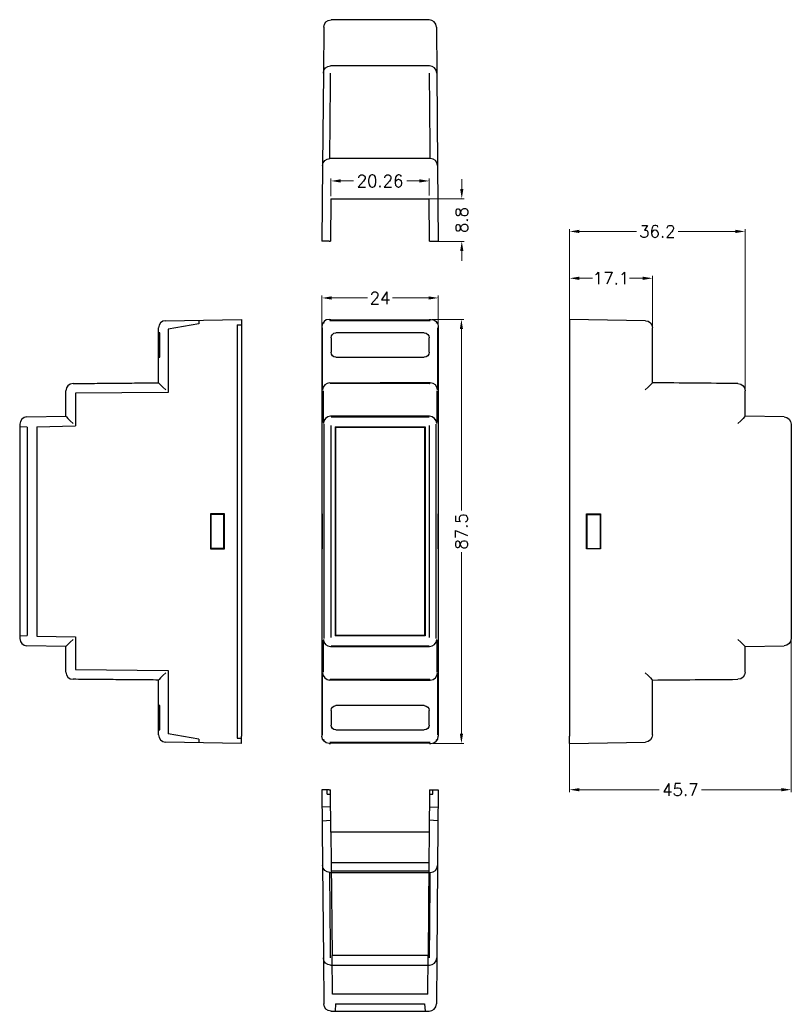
# Model space of a CAD drawing. Header units: millimetres. Extents: x 24 to 1300, y 0 to 297.
# Drawn here: x 24.1 to 183.2, y 65.5 to 270 of the extents above; entities that cross this region are included whole.
import ezdxf
from ezdxf.lldxf.tags import DXFTag

# ---------------------------------------------------------------- set-up
doc = ezdxf.new("R2010")
doc.units = ezdxf.units.MM
doc.layers.get('Defpoints').update_dxf_attribs({"linetype": 'CONTINUOUS'})
doc.layers.add('250', color=7, linetype='CONTINUOUS', true_color=0xffffff)
doc.layers.add('dim', color=3, linetype='CONTINUOUS')
doc.styles.add('ROMANC', font='romanc.shx', dxfattribs={"bigfont": 'gbcbig.shx'})
tags = doc.linetypes.add('DASHED', pattern=[25.72, 12.86, -12.86]).pattern_tags.tags
tags[6:7] = [DXFTag(74, 4), DXFTag(75, 0), DXFTag(340, '0'), DXFTag(46, 0.0), DXFTag(50, 0.0), DXFTag(44, 0.0), DXFTag(45, 0.0)]
tags[4:5] = [DXFTag(74, 4), DXFTag(75, 0), DXFTag(340, '0'), DXFTag(46, 0.0), DXFTag(50, 0.0), DXFTag(44, 0.0), DXFTag(45, 0.0)]
doc.dimstyles.new('YanXiu', dxfattribs={"dimtxt": 2.5, "dimasz": 2.2, "dimexe": 0.66, "dimexo": 0.66, "dimgap": 0.66, "dimtad": 0, "dimdsep": 46, "dimtxsty": 'ROMANC', "dimcen": 0, "dimclrd": 256, "dimclre": 131, "dimclrt": 42, "dimazin": 2, "dimtfac": 1, "dimtofl": 0, "dimtmove": 0, "dimatfit": 3, "dimfxl": 1, "dimlwd": 5, "dimlwe": 5, "dimarcsym": 0})

# ---------------------------------------------------------------- blocks, each defined once
blk = doc.blocks.new('*D67')
at = {"layer": 'Defpoints', "color": 0, "lineweight": 18}
for p in [(110.45, 212.62), (86.45, 181.15), (110.45, 181.15)]:
    blk.add_point(p, dxfattribs=at)
at = {"layer": 'dim', "color": 131, "lineweight": 5}
for p, q in [((86.45, 181.65), (86.45, 213.12)), ((110.45, 181.65), (110.45, 213.12))]:
    blk.add_line(p, q, dxfattribs=at)
at = {"layer": 'dim', "lineweight": 5}
for p, q in [((88.45, 212.62), (95.87, 212.62)), ((108.45, 212.62), (101.03, 212.62))]:
    blk.add_line(p, q, dxfattribs=at)
at = {"layer": 'dim', "lineweight": 18}
for points in [[(88.45, 212.95), (88.45, 212.28), (86.45, 212.62)], [(108.45, 212.95), (108.45, 212.28), (110.45, 212.62)]]:
    blk.add_solid(points, dxfattribs=at)
at = {"layer": 'dim', "color": 42, "insert": (98.45, 212.62), "char_height": 2.5, "attachment_point": 5, "style": 'ROMANC'}
blk.add_mtext('24', dxfattribs=at)
blk = doc.blocks.new('*D68')
at = {"layer": 'Defpoints', "color": 0, "lineweight": 18}
for p in [(108.66, 208.2), (108.8, 120.7), (115.23, 120.7)]:
    blk.add_point(p, dxfattribs=at)
at = {"layer": 'dim', "color": 131, "lineweight": 5}
for p, q in [((109.16, 208.2), (115.73, 208.2)), ((109.3, 120.7), (115.73, 120.7))]:
    blk.add_line(p, q, dxfattribs=at)
at = {"layer": 'dim', "lineweight": 5}
for p, q in [((115.23, 206.2), (115.23, 168.76)), ((115.23, 122.7), (115.23, 160.14))]:
    blk.add_line(p, q, dxfattribs=at)
at = {"layer": 'dim', "lineweight": 18}
for points in [[(114.9, 206.2), (115.56, 206.2), (115.23, 208.2)], [(114.9, 122.7), (115.56, 122.7), (115.23, 120.7)]]:
    blk.add_solid(points, dxfattribs=at)
at = {"layer": 'dim', "color": 42, "insert": (115.23, 164.45), "char_height": 2.5, "attachment_point": 5, "rotation": 90, "style": 'ROMANC'}
blk.add_mtext('87.5', dxfattribs=at)
blk = doc.blocks.new('*D69')
at = {"layer": 'Defpoints', "color": 0, "lineweight": 18}
for p in [(183.24, 159.67), (137.54, 158.46), (183.24, 111.16)]:
    blk.add_point(p, dxfattribs=at)
at = {"layer": 'dim', "color": 131, "lineweight": 5}
for p, q in [((137.54, 157.96), (137.54, 110.66)), ((183.24, 159.17), (183.24, 110.66))]:
    blk.add_line(p, q, dxfattribs=at)
at = {"layer": 'dim', "lineweight": 5}
for p, q in [((139.54, 111.16), (156.02, 111.16)), ((181.24, 111.16), (164.76, 111.16))]:
    blk.add_line(p, q, dxfattribs=at)
at = {"layer": 'dim', "lineweight": 18}
for points in [[(139.54, 111.49), (139.54, 110.83), (137.54, 111.16)], [(181.24, 111.49), (181.24, 110.83), (183.24, 111.16)]]:
    blk.add_solid(points, dxfattribs=at)
at = {"layer": 'dim', "color": 42, "insert": (160.39, 111.16), "char_height": 2.5, "attachment_point": 5, "style": 'ROMANC'}
blk.add_mtext('45.7', dxfattribs=at)
blk = doc.blocks.new('*D70')
at = {"layer": 'Defpoints', "color": 0, "lineweight": 18}
for p in [(154.64, 216.68), (154.64, 202), (137.54, 200.1)]:
    blk.add_point(p, dxfattribs=at)
at = {"layer": 'dim', "color": 131, "lineweight": 5}
for p, q in [((137.54, 200.6), (137.54, 217.18)), ((154.64, 202.5), (154.64, 217.18))]:
    blk.add_line(p, q, dxfattribs=at)
at = {"layer": 'dim', "lineweight": 5}
for p, q in [((139.54, 216.68), (142.26, 216.68)), ((152.64, 216.68), (149.93, 216.68))]:
    blk.add_line(p, q, dxfattribs=at)
at = {"layer": 'dim', "lineweight": 18}
for points in [[(139.54, 217.01), (139.54, 216.34), (137.54, 216.68)], [(152.64, 217.01), (152.64, 216.34), (154.64, 216.68)]]:
    blk.add_solid(points, dxfattribs=at)
at = {"layer": 'dim', "color": 42, "insert": (146.09, 216.68), "char_height": 2.5, "attachment_point": 5, "style": 'ROMANC'}
blk.add_mtext('17.1', dxfattribs=at)
blk = doc.blocks.new('*D71')
at = {"layer": 'Defpoints', "color": 0, "lineweight": 18}
for p in [(173.74, 226.34), (137.54, 205.28), (173.74, 191.64)]:
    blk.add_point(p, dxfattribs=at)
at = {"layer": 'dim', "color": 131, "lineweight": 5}
for p, q in [((137.54, 205.78), (137.54, 226.84)), ((173.74, 192.14), (173.74, 226.84))]:
    blk.add_line(p, q, dxfattribs=at)
at = {"layer": 'dim', "lineweight": 5}
for p, q in [((139.54, 226.34), (151.33, 226.34)), ((171.74, 226.34), (159.95, 226.34))]:
    blk.add_line(p, q, dxfattribs=at)
at = {"layer": 'dim', "lineweight": 18}
for points in [[(139.54, 226.68), (139.54, 226.01), (137.54, 226.34)], [(171.74, 226.68), (171.74, 226.01), (173.74, 226.34)]]:
    blk.add_solid(points, dxfattribs=at)
at = {"layer": 'dim', "color": 42, "insert": (155.64, 226.34), "char_height": 2.5, "attachment_point": 5, "style": 'ROMANC'}
blk.add_mtext('36.2', dxfattribs=at)
blk = doc.blocks.new('*D72')
at = {"layer": 'Defpoints', "color": 0, "lineweight": 18}
for p in [(108.58, 236.76), (108.58, 233.28), (88.32, 233.1)]:
    blk.add_point(p, dxfattribs=at)
at = {"layer": 'dim', "color": 131, "lineweight": 5}
for p, q in [((88.32, 233.6), (88.32, 237.26)), ((108.58, 233.78), (108.58, 237.26))]:
    blk.add_line(p, q, dxfattribs=at)
at = {"layer": 'dim', "lineweight": 5}
for p, q in [((90.32, 236.76), (92.95, 236.76)), ((106.58, 236.76), (103.95, 236.76))]:
    blk.add_line(p, q, dxfattribs=at)
at = {"layer": 'dim', "lineweight": 18}
for points in [[(90.32, 237.1), (90.32, 236.43), (88.32, 236.76)], [(106.58, 237.1), (106.58, 236.43), (108.58, 236.76)]]:
    blk.add_solid(points, dxfattribs=at)
at = {"layer": 'dim', "color": 42, "insert": (98.45, 236.76), "char_height": 2.5, "attachment_point": 5, "style": 'ROMANC'}
blk.add_mtext('20.26', dxfattribs=at)
blk = doc.blocks.new('*D73')
at = {"layer": 'Defpoints', "color": 0, "lineweight": 18}
for p in [(105.96, 233.1), (109.7, 224.3), (115.3, 224.3)]:
    blk.add_point(p, dxfattribs=at)
at = {"layer": 'dim', "lineweight": 5}
for p, q in [((115.3, 235.1), (115.3, 237.1)), ((115.3, 222.3), (115.3, 220.3))]:
    blk.add_line(p, q, dxfattribs=at)
at = {"layer": 'dim', "color": 131, "lineweight": 5}
for p, q in [((106.46, 233.1), (115.8, 233.1)), ((110.2, 224.3), (115.8, 224.3))]:
    blk.add_line(p, q, dxfattribs=at)
at = {"layer": 'dim', "lineweight": 18}
for points in [[(114.97, 235.1), (115.64, 235.1), (115.3, 233.1)], [(114.97, 222.3), (115.64, 222.3), (115.3, 224.3)]]:
    blk.add_solid(points, dxfattribs=at)
at = {"layer": 'dim', "color": 42, "insert": (115.3, 228.7), "char_height": 2.5, "attachment_point": 5, "rotation": 90, "style": 'ROMANC'}
blk.add_mtext('8.8', dxfattribs=at)

msp = doc.modelspace()

# ---------------------------------------------------------------- linework, layer by layer
at = {"layer": '250', "color": 7, "linetype": 'Continuous'}
for p, q in [((108.563, 270.003), (88.334, 270.003)), ((86.834, 268.516), (86.752, 259.017)), ((110.063, 268.516), (110.146, 259.017)), ((108.646, 260.503), (88.251, 260.503)), ((86.752, 259.017), (86.585, 239.917)), ((110.146, 259.017), (110.312, 239.917)), ((108.812, 241.404), (88.085, 241.404)), ((86.585, 239.917), (86.449, 224.304)), ((110.312, 239.917), (110.449, 224.304)), ((88.318, 233.104), (88.241, 224.304)), ((88.318, 233.104), (108.58, 233.104)), ((108.657, 224.304), (108.58, 233.104)), ((87.948, 224.304), (86.449, 224.304)), ((87.948, 224.304), (88.241, 224.304)), ((108.657, 224.304), (108.949, 224.304)), ((108.949, 224.304), (110.449, 224.304)), ((54.22, 207.928), (69.846, 208.2)), ((69.846, 208.2), (69.846, 206.7)), ((69.846, 206.7), (69.846, 122.202)), ((86.449, 206.7), (86.449, 122.202)), ((86.885, 207.328), (86.749, 207.6)), ((87.948, 208.2), (88.241, 208.2)), ((108.812, 207.902), (88.085, 207.902)), ((88.318, 208.047), (88.241, 208.2)), ((108.58, 208.047), (88.318, 208.047)), ((108.657, 208.2), (108.58, 208.047)), ((108.657, 208.2), (108.949, 208.2)), ((110.149, 207.6), (110.012, 207.328)), ((110.449, 206.7), (110.449, 122.202)), ((153.168, 207.928), (137.543, 208.2)), ((137.543, 208.2), (137.543, 206.7)), ((137.543, 206.7), (137.543, 122.202)), ((86.598, 193.813), (86.598, 206.428)), ((107.569, 205.401), (89.329, 205.401)), ((110.299, 206.428), (110.299, 193.813)), ((88.329, 204.401), (88.329, 201.401)), ((108.569, 201.401), (108.569, 204.401)), ((89.329, 200.401), (107.569, 200.401)), ((88.089, 195.117), (98.449, 195.117)), ((108.646, 194.951), (88.251, 194.951)), ((108.808, 195.117), (98.449, 195.117)), ((86.765, 186.908), (86.765, 193.464)), ((110.133, 193.464), (110.133, 186.908)), ((25.621, 188.061), (33.647, 188.201)), ((108.637, 188.201), (88.26, 188.201)), ((181.768, 188.061), (173.742, 188.201)), ((24.147, 186.561), (24.147, 186.33)), ((86.847, 186.561), (86.847, 142.342)), ((87.135, 187.461), (87.059, 187.611)), ((108.563, 188.035), (88.334, 188.035)), ((109.838, 187.611), (109.763, 187.461)), ((110.05, 142.342), (110.05, 186.561)), ((183.242, 186.561), (183.242, 186.33)), ((89.174, 186.03), (89.174, 142.873)), ((89.252, 185.951), (89.174, 186.03)), ((89.174, 186.03), (107.724, 186.03)), ((89.252, 185.951), (89.252, 142.952)), ((89.252, 185.951), (107.645, 185.951)), ((107.645, 185.951), (107.724, 186.03)), ((107.645, 185.951), (107.645, 142.952)), ((107.724, 186.03), (107.724, 142.873)), ((63.453, 168.045), (63.453, 160.858)), ((63.453, 168.045), (63.546, 167.951)), ((66.34, 168.045), (63.453, 168.045)), ((63.546, 167.951), (63.546, 160.951)), ((66.246, 167.951), (63.546, 167.951)), ((66.246, 167.951), (66.34, 168.045)), ((66.246, 160.951), (66.246, 167.951)), ((66.34, 160.858), (66.34, 168.045)), ((86.479, 160.858), (86.479, 168.045)), ((86.504, 168.044), (86.479, 168.045)), ((86.479, 168.045), (86.504, 168.045)), ((86.504, 168.045), (86.504, 160.858)), ((110.393, 168.045), (110.393, 160.858)), ((110.393, 168.044), (110.418, 168.045)), ((110.418, 168.045), (110.393, 168.045)), ((110.418, 160.858), (110.418, 168.045)), ((141.049, 160.858), (141.049, 168.045)), ((141.143, 167.951), (141.049, 168.045)), ((141.049, 168.045), (143.936, 168.045)), ((141.143, 160.951), (141.143, 167.951)), ((141.143, 167.951), (143.843, 167.951)), ((143.936, 168.045), (143.843, 167.951)), ((143.843, 167.951), (143.843, 160.951)), ((143.936, 168.045), (143.936, 160.858)), ((63.453, 160.858), (63.546, 160.951)), ((63.453, 160.858), (66.34, 160.858)), ((66.246, 160.951), (63.546, 160.951)), ((66.246, 160.951), (66.34, 160.858)), ((86.504, 160.859), (86.479, 160.858)), ((86.504, 160.858), (86.479, 160.858)), ((110.393, 160.859), (110.418, 160.858)), ((110.393, 160.858), (110.418, 160.858)), ((141.143, 160.951), (141.049, 160.858)), ((143.936, 160.858), (141.049, 160.858)), ((141.143, 160.951), (143.843, 160.951)), ((143.936, 160.858), (143.843, 160.951)), ((24.147, 142.573), (24.147, 142.342)), ((86.765, 135.439), (86.765, 141.995)), ((87.059, 141.292), (87.135, 141.442)), ((89.174, 142.873), (89.252, 142.952)), ((107.724, 142.873), (89.174, 142.873)), ((107.645, 142.952), (89.252, 142.952)), ((107.724, 142.873), (107.645, 142.952)), ((109.763, 141.442), (109.838, 141.292)), ((110.133, 141.995), (110.133, 135.439)), ((183.242, 142.573), (183.242, 142.342)), ((33.647, 140.702), (25.621, 140.842)), ((88.26, 140.702), (108.637, 140.702)), ((88.334, 140.868), (108.563, 140.868)), ((173.742, 140.702), (181.768, 140.842)), ((86.598, 122.475), (86.598, 135.09)), ((110.299, 135.09), (110.299, 122.475)), ((98.449, 133.785), (88.089, 133.785)), ((88.251, 133.952), (108.646, 133.952)), ((98.449, 133.785), (108.808, 133.785)), ((88.329, 127.501), (88.329, 124.501)), ((107.569, 128.501), (89.329, 128.501)), ((108.569, 124.501), (108.569, 127.501)), ((89.329, 123.501), (107.569, 123.501)), ((69.846, 120.702), (54.22, 120.975)), ((69.846, 120.702), (69.846, 122.202)), ((86.749, 121.302), (86.885, 121.575)), ((87.948, 120.702), (88.241, 120.702)), ((88.085, 121.001), (108.812, 121.001)), ((88.318, 120.856), (88.241, 120.702)), ((88.318, 120.856), (108.58, 120.856)), ((108.657, 120.702), (108.58, 120.856)), ((108.657, 120.702), (108.949, 120.702)), ((110.012, 121.575), (110.149, 121.302)), ((137.543, 120.702), (137.543, 122.202)), ((137.543, 120.702), (153.168, 120.975)), ((86.449, 111.164), (86.585, 95.551)), ((87.948, 111.164), (86.449, 111.164)), ((87.948, 111.164), (88.241, 111.164)), ((88.318, 102.364), (88.241, 111.164)), ((108.657, 111.164), (108.58, 102.364)), ((108.657, 111.164), (108.949, 111.164)), ((108.949, 111.164), (110.449, 111.164)), ((110.449, 111.164), (110.312, 95.551)), ((108.58, 102.364), (88.318, 102.364)), ((86.585, 95.551), (86.752, 76.451)), ((110.312, 95.551), (110.146, 76.451)), ((88.085, 94.064), (108.812, 94.064)), ((86.752, 76.451), (86.834, 66.952)), ((110.146, 76.451), (110.063, 66.952)), ((88.251, 74.965), (108.646, 74.965)), ((88.334, 65.465), (108.563, 65.465))]:
    msp.add_line(p, q, dxfattribs=at)
at = {"layer": '250', "color": 7, "linetype": 'DASHED'}
for p, q in [((61.046, 207.303), (54.747, 206.192)), ((61.046, 208.047), (61.046, 207.303)), ((68.946, 207.1), (69.846, 207.1)), ((68.946, 207.1), (68.946, 121.802)), ((53.047, 205.401), (52.747, 205.401)), ((53.047, 204.401), (53.047, 205.401)), ((54.747, 206.192), (54.747, 193.117)), ((53.047, 201.401), (53.047, 204.401)), ((53.047, 200.401), (53.047, 201.401)), ((52.747, 200.401), (53.047, 200.401)), ((52.747, 195.117), (52.747, 195.117)), ((52.747, 195.117), (52.747, 195.117)), ((54.747, 193.117), (35.647, 192.951)), ((35.647, 192.951), (35.647, 186.201)), ((27.647, 186.061), (35.647, 186.201)), ((25.647, 185.951), (24.147, 186.03)), ((25.647, 185.951), (25.647, 142.952)), ((27.647, 186.061), (27.647, 142.842)), ((24.147, 142.873), (25.647, 142.952)), ((27.647, 142.842), (35.647, 142.702)), ((35.647, 142.702), (35.647, 135.952)), ((35.647, 135.952), (54.747, 135.785)), ((54.747, 135.785), (54.747, 122.71)), ((52.747, 133.785), (52.747, 133.785)), ((52.747, 133.785), (52.747, 133.785)), ((53.047, 128.501), (52.747, 128.501)), ((53.047, 127.501), (53.047, 128.501)), ((53.047, 124.501), (53.047, 127.501)), ((52.747, 123.501), (53.047, 123.501)), ((53.047, 123.501), (53.047, 124.501)), ((61.046, 121.6), (54.747, 122.71)), ((61.046, 121.6), (61.046, 120.856)), ((68.946, 121.802), (69.846, 121.802)), ((87.549, 110.264), (87.549, 111.164)), ((109.349, 110.264), (109.349, 111.164)), ((87.549, 110.264), (88.249, 110.264)), ((108.649, 110.264), (109.349, 110.264)), ((88.272, 107.564), (86.479, 107.658)), ((108.625, 107.564), (110.418, 107.658)), ((86.504, 104.77), (88.296, 104.864)), ((110.393, 104.77), (108.602, 104.864)), ((88.318, 102.364), (88.373, 96.064)), ((108.58, 102.364), (108.525, 96.064)), ((86.585, 95.551), (86.585, 95.551)), ((88.329, 94.364), (88.329, 94.064)), ((89.329, 94.364), (88.329, 94.364)), ((108.525, 96.064), (88.373, 96.064)), ((88.373, 96.064), (88.539, 76.965)), ((107.569, 94.364), (89.329, 94.364)), ((108.569, 94.364), (107.569, 94.364)), ((108.525, 96.064), (108.358, 76.965)), ((108.569, 94.064), (108.569, 94.364)), ((110.312, 95.551), (110.312, 95.551)), ((86.752, 76.451), (86.752, 76.451)), ((88.609, 68.965), (88.539, 76.965)), ((108.358, 76.965), (88.539, 76.965)), ((108.288, 68.965), (108.358, 76.965)), ((110.146, 76.451), (110.146, 76.451)), ((108.288, 68.965), (88.609, 68.965)), ((86.834, 66.952), (86.834, 66.952)), ((88.327, 65.465), (88.333, 65.465)), ((89.252, 66.965), (89.174, 65.465)), ((89.252, 66.965), (107.645, 66.965)), ((107.645, 66.965), (107.724, 65.465)), ((108.57, 65.465), (108.564, 65.465)), ((110.063, 66.952), (110.063, 66.952))]:
    msp.add_line(p, q, dxfattribs=at)
at = {"layer": '250', "color": 7, "linetype": 'Continuous', "extrusion": (0, 0, -1)}
for centre, radius, start, end in [((-88.334, 268.503), 1.5, 0.5, 90), ((-88.251, 259.003), 1.5, 0.5, 90), ((-88.085, 239.904), 1.5, 0.5, 90), ((-153.142, 206.428), 1.5, 91, 180), ((-89.329, 204.401), 1, 0, 90), ((-107.569, 204.401), 1, 90, 180), ((-89.329, 201.401), 1, 270, 0), ((-107.569, 201.401), 1, 180, 270), ((-172.242, 193.464), 1.5, 90.5, 180), ((-181.742, 186.561), 1.5, 91, 180), ((-181.742, 142.342), 1.5, 180, 269), ((-172.242, 135.439), 1.5, 180, 269.5), ((-89.329, 127.501), 1, 0, 90), ((-107.569, 127.501), 1, 90, 180), ((-89.329, 124.501), 1, 270, 0), ((-107.569, 124.501), 1, 180, 270), ((-153.142, 122.475), 1.5, 180, 269), ((-88.085, 95.564), 1.5, 270, 359.5), ((-88.251, 76.465), 1.5, 270, 359.5), ((-88.334, 66.965), 1.5, 270, 359.5)]:
    msp.add_arc(centre, radius, start, end, dxfattribs=at)
at = {"layer": '250', "color": 7, "linetype": 'Continuous'}
for centre, start, end in [((108.563, 268.503), 0.5, 90), ((108.646, 259.003), 0.5, 90), ((108.812, 239.904), 0.5, 90), ((54.247, 206.428), 91, 180), ((35.147, 193.464), 90.5, 180), ((25.647, 186.561), 91, 180), ((25.647, 142.342), 180, 269), ((35.147, 135.439), 180, 269.5), ((54.247, 122.475), 180, 269), ((108.812, 95.564), 270, 359.5), ((108.646, 76.465), 270, 359.5), ((108.563, 66.965), 270, 359.5)]:
    msp.add_arc(centre, 1.5, start, end, dxfattribs=at)
for centre, major_axis, ratio, start_param, end_param in [((87.949, 206.7), (0.671, -1.342), 0.9998096, 2.6780517, 4.2486957), ((54.247, 193.63), (-1.5, 1.487), 0.0043632, 0.0015701, 1.5663949), ((88.085, 193.63), (1.388, 0.575), 0.9877345, 1.1796864, 2.7445112), ((108.812, 193.63), (-1.388, 0.575), 0.9877345, 3.5386741, 5.1034989), ((35.147, 186.727), (-1.5, 1.474), 0.0043627, 6.2818207, 7.8495422), ((88.251, 186.727), (1.461, 0.345), 0.9806753, 1.3376612, 2.9053827), ((108.646, 186.727), (-1.461, 0.345), 0.9806753, 3.3778026, 4.9455241), ((35.147, 142.176), (-1.5, -1.474), 0.0043627, 4.7168272, 6.28455), ((88.251, 142.176), (-1.461, 0.345), 0.9806753, 0.2362087, 1.8039315), ((108.646, 142.176), (1.461, 0.345), 0.9806753, 4.4792538, 6.0469766), ((54.247, 135.272), (-1.5, -1.487), 0.0043632, 4.7167947, 6.2816152), ((88.085, 135.272), (-1.388, 0.575), 0.9877345, 0.3970858, 1.9619063), ((108.812, 135.272), (1.388, 0.575), 0.9877345, 4.321279, 5.8860995), ((108.949, 122.203), (0.671, -1.342), 0.9998096, 5.819645, 7.3902883)]:
    msp.add_ellipse(centre, major_axis=major_axis, ratio=ratio, start_param=start_param, end_param=end_param, dxfattribs=at)
at = {"layer": '250', "color": 7, "linetype": 'Continuous', "extrusion": (0, 0, -1)}
for centre, major_axis, ratio, start_param, end_param in [((108.949, 206.7), (-0.671, -1.342), 0.9998096, 2.6780517, 4.2486957), ((153.142, 193.63), (1.5, 1.487), 0.0043632, 0.0015701, 1.5663949), ((172.242, 186.727), (1.5, 1.474), 0.0043627, 6.2818207, 7.8495422), ((172.242, 142.176), (1.5, -1.474), 0.0043627, 4.7168272, 6.28455), ((153.142, 135.272), (1.5, -1.487), 0.0043632, 4.7167947, 6.2816152), ((87.949, 122.203), (-0.671, -1.342), 0.9998096, 5.819645, 7.3902883)]:
    msp.add_ellipse(centre, major_axis=major_axis, ratio=ratio, start_param=start_param, end_param=end_param, dxfattribs=at)
at = {"layer": '250', "color": 7, "linetype": 'Continuous'}
for points, degree in [([(88.089, 241.404), (88.143, 247.275), (88.197, 253.146), (88.251, 259.017)], 3), ([(108.808, 241.404), (108.646, 259.017)], 1), ([(52.747, 195.117), (52.747, 206.428)], 1), ([(154.642, 195.117), (154.642, 198.888), (154.642, 202.658), (154.642, 206.428)], 3), ([(35.134, 194.964), (52.747, 195.117)], 1), ([(88.251, 194.964), (88.197, 195.015), (88.143, 195.066), (88.089, 195.117)], 3), ([(108.646, 194.964), (108.808, 195.117)], 1), ([(172.255, 194.964), (166.384, 195.015), (160.513, 195.066), (154.642, 195.117)], 3), ([(33.647, 188.201), (33.647, 193.464)], 1), ([(173.742, 188.201), (173.742, 189.955), (173.742, 191.709), (173.742, 193.464)], 3), ([(24.147, 186.33), (24.147, 186.23), (24.147, 186.13), (24.147, 186.03)], 3), ([(88.327, 186.33), (88.323, 186.03)], 1), ([(108.57, 186.33), (108.571, 186.23), (108.573, 186.13), (108.575, 186.03)], 3), ([(183.242, 186.33), (183.242, 186.03)], 1), ([(24.147, 186.03), (24.147, 171.644), (24.147, 157.259), (24.147, 142.873)], 3), ([(88.323, 186.03), (88.323, 142.873)], 1), ([(108.575, 186.03), (108.575, 171.644), (108.575, 157.259), (108.575, 142.873)], 3), ([(183.242, 186.03), (183.242, 142.873)], 1), ([(24.147, 142.873), (24.147, 142.773), (24.147, 142.673), (24.147, 142.573)], 3), ([(88.323, 142.873), (88.327, 142.573)], 1), ([(108.575, 142.873), (108.573, 142.773), (108.571, 142.673), (108.57, 142.573)], 3), ([(183.242, 142.873), (183.242, 142.573)], 1), ([(33.647, 135.439), (33.647, 140.702)], 1), ([(173.742, 135.439), (173.742, 137.193), (173.742, 138.948), (173.742, 140.702)], 3), ([(52.747, 133.785), (35.134, 133.939)], 1), ([(52.747, 122.475), (52.747, 133.785)], 1), ([(88.089, 133.786), (88.143, 133.837), (88.197, 133.888), (88.251, 133.939)], 3), ([(108.808, 133.785), (108.646, 133.939)], 1), ([(154.642, 133.786), (160.513, 133.837), (166.384, 133.888), (172.255, 133.939)], 3), ([(154.642, 122.475), (154.642, 126.245), (154.642, 130.015), (154.642, 133.785)], 3), ([(88.251, 76.451), (88.197, 82.322), (88.143, 88.193), (88.089, 94.064)], 3), ([(108.646, 76.451), (108.808, 94.064)], 1)]:
    msp.add_open_spline(points, degree=degree, dxfattribs=at)
at = {"layer": '250', "color": 7, "linetype": 'DASHED'}
for points in [[(88.086, 94.064), (88.087, 94.064), (88.088, 94.064), (88.089, 94.064)], [(88.253, 74.965), (88.254, 74.965), (88.255, 74.965), (88.256, 74.965)], [(108.575, 65.465), (108.573, 65.465), (108.571, 65.465), (108.57, 65.465)]]:
    msp.add_open_spline(points, degree=3, dxfattribs=at)

# ---------------------------------------------------------------- dimensions: what is measured, and where the dimension line sits
at = {"layer": 'dim'}
for base, p1, p2, picture, middle in [((108.578, 236.765), (88.318, 233.104), (108.578, 233.281), '*D72', (98.448, 236.765)), ((173.742, 226.343), (137.543, 205.281), (173.742, 191.643), '*D71', (155.642, 226.343)), ((154.642, 216.676), (137.543, 200.102), (154.642, 202.001), '*D70', (146.092, 216.676)), ((110.449, 212.618), (86.449, 181.152), (110.449, 181.152), '*D67', (98.449, 212.618)), ((183.242, 111.161), (137.543, 158.464), (183.242, 159.673), '*D69', (160.392, 111.161))]:
    dim = msp.add_linear_dim(base=base, p1=p1, p2=p2, dimstyle='YanXiu', override={"dimasz": 2, "dimexe": 0.49975, "dimexo": 0.49975, "dimgap": 0.49975}, dxfattribs=at)
    dim.commit()
    dim.dimension.update_dxf_attribs({"geometry": picture, "text_midpoint": middle})
for base, p1, p2, picture, middle in [((115.303, 224.304), (105.961, 233.104), (109.699, 224.304), '*D73', (115.303, 228.704)), ((115.23, 120.702), (108.657, 208.2), (108.803, 120.702), '*D68', (115.23, 164.451))]:
    dim = msp.add_linear_dim(base=base, p1=p1, p2=p2, angle=90, dimstyle='YanXiu', override={"dimasz": 2, "dimexe": 0.49975, "dimexo": 0.49975, "dimgap": 0.49975}, dxfattribs=at)
    dim.commit()
    dim.dimension.update_dxf_attribs({"geometry": picture, "text_midpoint": middle})

doc.saveas('drawing.dxf')
